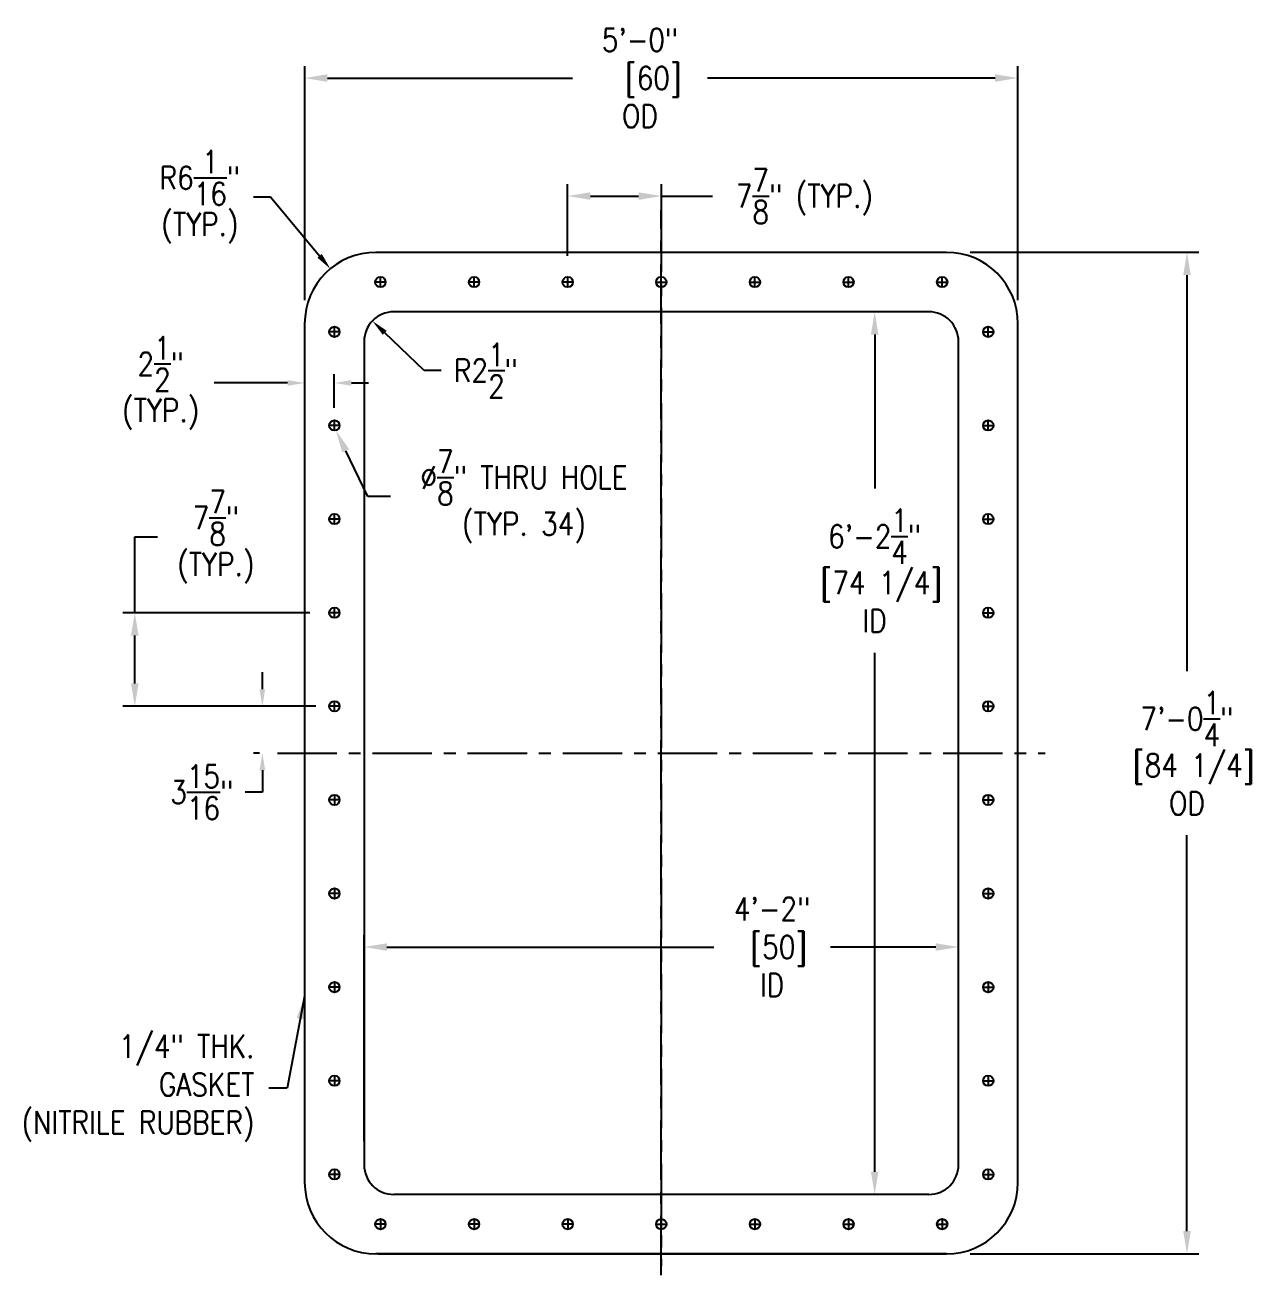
# Model space of a CAD drawing. Extents: x -219 to 1080, y 12 to 426.
# Drawn here: x -205.8 to -102.6, y 55.4 to 160.5 of the extents above; entities that cross this region are included whole.
import ezdxf

# ---------------------------------------------------------------- set-up
doc = ezdxf.new("R2010")
doc.units = 0
doc.header["$LTSCALE"] = 4
doc.header["$MEASUREMENT"] = 0
doc.header["$PDMODE"] = 33
doc.header["$PDSIZE"] = -0.5
doc.linetypes.add('CENTER', pattern=[2, 1.25, -0.25, 0.25, -0.25])
doc.layers.get('Defpoints').update_dxf_attribs({"linetype": 'CONTINUOUS'})
for name, color, linetype in [('CENTER', 6, 'CENTER'), ('COVER', 3, 'CONTINUOUS'), ('DIM', 1, 'CONTINUOUS'), ('FLANGE', 2, 'CONTINUOUS')]:
    doc.layers.add(name, color=color, linetype=linetype)
doc.styles.add('ROMANS', font='ROMANS.shx', dxfattribs={"width": 0.85, "height": 1.92})
doc.styles.get("Standard").update_dxf_attribs({"font": 'sanss___.ttf'})
doc.dimstyles.get("Standard").update_dxf_attribs({"dimtxt": 0.18, "dimasz": 0.18, "dimexe": 0.18, "dimexo": 0.0625, "dimgap": 0.09, "dimtad": 0, "dimtih": 1, "dimtoh": 1, "dimdec": 4, "dimzin": 0, "dimdsep": 46, "dimtxsty": 'Standard', "dimcen": 0.09, "dimadec": 0, "dimazin": 0, "dimtfac": 1, "dimtdec": 4, "dimtofl": 0, "dimtmove": 0, "dimatfit": 3, "dimfxl": 1, "dimtolj": 1, "dimtzin": 0, "dimarcsym": 0})

# ---------------------------------------------------------------- blocks, each defined once
blk = doc.blocks.new('*D61')
at = {"layer": 'Defpoints', "color": 0, "transparency": 16777216}
for p in [(-182.24, 130.43), (-182.24, 126.85), (-179.75, 126.85)]:
    blk.add_point(p, dxfattribs=at)
at = {"layer": 'DIM', "color": 0, "lineweight": -2, "transparency": 16777216}
for p, q in [((-183.68, 130.43), (-189.85, 130.43)), ((-182.24, 128.35), (-182.24, 131.18)), ((-179.75, 128.35), (-179.75, 131.18)), ((-178.31, 130.43), (-176.87, 130.43))]:
    blk.add_line(p, q, dxfattribs=at)
at = {"layer": 'DIM', "color": 0, "transparency": 16777216}
for points in [[(-183.68, 130.67), (-183.68, 130.19), (-182.24, 130.43)], [(-178.31, 130.67), (-178.31, 130.19), (-179.75, 130.43)]]:
    blk.add_solid(points, dxfattribs=at)
at = {"layer": 'DIM', "color": 0, "transparency": 16777216, "insert": (-194.35, 130.43), "char_height": 1.92, "attachment_point": 5, "style": 'ROMANS'}
blk.add_mtext('\\A1;2{\\H1x;\\S1/2;}"\\P(TYP.)', dxfattribs=at)
blk = doc.blocks.new('*D62')
at = {"layer": 'Defpoints', "color": 0, "transparency": 16777216}
for p in [(-180.07, 140.02), (-176.21, 135.38)]:
    blk.add_point(p, dxfattribs=at)
at = {"layer": 'DIM', "color": 0, "lineweight": -2, "transparency": 16777216}
for p, q in [((-186.55, 146.08), (-185.11, 146.08)), ((-185.11, 146.08), (-180.99, 141.13))]:
    blk.add_line(p, q, dxfattribs=at)
at = {"layer": 'DIM', "color": 0, "transparency": 16777216}
blk.add_solid([(-180.8, 141.28), (-181.17, 140.97), (-180.07, 140.02)], dxfattribs=at)
at = {"layer": 'DIM', "color": 0, "transparency": 16777216, "insert": (-191.05, 146.08), "char_height": 1.92, "attachment_point": 5, "style": 'ROMANS'}
blk.add_mtext('\\A1;R6{\\H1x;\\S1/16;}"\\P(TYP.)', dxfattribs=at)
blk = doc.blocks.new('*D63')
at = {"layer": 'Defpoints', "color": 0, "transparency": 16777216}
for p in [(-180, 127.24), (-179.62, 126.45)]:
    blk.add_point(p, dxfattribs=at)
at = {"layer": 'DIM', "color": 0, "lineweight": -2, "transparency": 16777216}
for p, q in [((-176.94, 120.88), (-178.79, 124.72)), ((-175.02, 120.88), (-176.94, 120.88))]:
    blk.add_line(p, q, dxfattribs=at)
at = {"layer": 'DIM', "color": 0, "transparency": 16777216}
blk.add_solid([(-178.5, 124.86), (-179.08, 124.59), (-179.62, 126.45)], dxfattribs=at)
at = {"layer": 'DIM', "color": 0, "transparency": 16777216, "insert": (-163.79, 120.88), "char_height": 1.92, "attachment_point": 5, "style": 'ROMANS'}
blk.add_mtext('\\A1;∅{\\H1x;\\S7/8;}" THRU HOLE\\P(TYP. 34)', dxfattribs=at)
blk = doc.blocks.new('*D64')
at = {"layer": 'Defpoints', "color": 0, "transparency": 16777216}
for p in [(-160.12, 146.15), (-152.23, 141.42), (-160.12, 139.11)]:
    blk.add_point(p, dxfattribs=at)
at = {"layer": 'DIM', "color": 0, "lineweight": -2, "transparency": 16777216}
for p, q in [((-160.12, 141.11), (-160.12, 147.15)), ((-152.23, 143.42), (-152.23, 147.15)), ((-158.2, 146.15), (-154.15, 146.15)), ((-152.23, 146.15), (-147.94, 146.15))]:
    blk.add_line(p, q, dxfattribs=at)
at = {"layer": 'DIM', "color": 0, "transparency": 16777216}
for points in [[(-158.2, 146.47), (-158.2, 145.83), (-160.12, 146.15)], [(-154.15, 146.47), (-154.15, 145.83), (-152.23, 146.15)]]:
    blk.add_solid(points, dxfattribs=at)
at = {"layer": 'DIM', "color": 0, "transparency": 16777216, "insert": (-140.2, 146.15), "char_height": 1.92, "attachment_point": 5, "style": 'ROMANS'}
blk.add_mtext('\\A1;7{\\H1x;\\S7/8;}" (TYP.)', dxfattribs=at)
blk = doc.blocks.new('*D65')
at = {"layer": 'Defpoints', "color": 0, "transparency": 16777216}
for p in [(-185.8, 103.23), (-179.8, 103.23), (-184.54, 99.29)]:
    blk.add_point(p, dxfattribs=at)
at = {"layer": 'DIM', "color": 0, "lineweight": -2, "transparency": 16777216}
for p, q in [((-185.8, 104.67), (-185.8, 106.11)), ((-181.3, 103.23), (-186.55, 103.23)), ((-186.04, 99.29), (-186.55, 99.29)), ((-185.8, 97.85), (-185.8, 96)), ((-185.8, 96), (-187.24, 96))]:
    blk.add_line(p, q, dxfattribs=at)
at = {"layer": 'DIM', "color": 0, "transparency": 16777216}
for points in [[(-186.04, 104.67), (-185.56, 104.67), (-185.8, 103.23)], [(-186.04, 97.85), (-185.56, 97.85), (-185.8, 99.29)]]:
    blk.add_solid(points, dxfattribs=at)
at = {"layer": 'DIM', "color": 0, "transparency": 16777216, "insert": (-190.89, 96), "char_height": 1.92, "attachment_point": 5, "style": 'ROMANS'}
blk.add_mtext('\\A1;3{\\H1x;\\S15/16;}"', dxfattribs=at)
blk = doc.blocks.new('*D66')
at = {"layer": 'Defpoints', "color": 0, "transparency": 16777216}
for p in [(-196.53, 111.1), (-179.8, 111.1), (-179.8, 103.23)]:
    blk.add_point(p, dxfattribs=at)
at = {"layer": 'DIM', "color": 0, "lineweight": -2, "transparency": 16777216}
for p, q in [((-196.53, 111.1), (-196.53, 117.48)), ((-196.53, 117.48), (-194.61, 117.48)), ((-181.8, 111.1), (-197.53, 111.1)), ((-196.53, 105.15), (-196.53, 109.18)), ((-181.8, 103.23), (-197.53, 103.23))]:
    blk.add_line(p, q, dxfattribs=at)
at = {"layer": 'DIM', "color": 0, "transparency": 16777216}
for points in [[(-196.85, 109.18), (-196.21, 109.18), (-196.53, 111.1)], [(-196.85, 105.15), (-196.21, 105.15), (-196.53, 103.23)]]:
    blk.add_solid(points, dxfattribs=at)
at = {"layer": 'DIM', "color": 0, "transparency": 16777216, "insert": (-189.71, 117.48), "char_height": 1.92, "attachment_point": 5, "style": 'ROMANS'}
blk.add_mtext('\\A1;7{\\H1x;\\S7/8;}" \\P(TYP.)', dxfattribs=at)
blk = doc.blocks.new('*D67')
at = {"layer": 'Defpoints', "color": 0, "transparency": 16777216}
for p in [(-129.74, 136.42), (-134.29, 62.16), (-129.74, 62.16)]:
    blk.add_point(p, dxfattribs=at)
at = {"layer": 'DIM', "color": 0, "lineweight": -2, "transparency": 16777216}
for p, q in [((-131.74, 136.42), (-135.29, 136.42)), ((-134.29, 134.5), (-134.29, 121.55)), ((-134.29, 64.08), (-134.29, 107.74)), ((-131.74, 62.16), (-135.29, 62.16))]:
    blk.add_line(p, q, dxfattribs=at)
at = {"layer": 'DIM', "color": 0, "transparency": 16777216}
for points in [[(-134.61, 134.5), (-133.97, 134.5), (-134.29, 136.42)], [(-134.61, 64.08), (-133.97, 64.08), (-134.29, 62.16)]]:
    blk.add_solid(points, dxfattribs=at)
at = {"layer": 'DIM', "color": 0, "transparency": 16777216, "insert": (-134.29, 114.64), "char_height": 1.92, "attachment_point": 5, "style": 'ROMANS'}
blk.add_mtext('\\A1;6\'-2{\\H1x;\\S1/4;}"\\P [74 1/4]\\PID', dxfattribs=at)
blk = doc.blocks.new('*D68')
at = {"layer": 'Defpoints', "color": 0, "transparency": 16777216}
for p in [(-127.24, 82.98), (-177.24, 64.66), (-127.24, 64.66)]:
    blk.add_point(p, dxfattribs=at)
at = {"layer": 'DIM', "color": 0, "lineweight": -2, "transparency": 16777216}
for p, q in [((-177.24, 66.66), (-177.24, 83.98)), ((-127.24, 66.66), (-127.24, 83.98)), ((-175.32, 82.98), (-147.82, 82.98)), ((-129.16, 82.98), (-138.02, 82.98))]:
    blk.add_line(p, q, dxfattribs=at)
at = {"layer": 'DIM', "color": 0, "transparency": 16777216}
for points in [[(-175.32, 83.3), (-175.32, 82.66), (-177.24, 82.98)], [(-129.16, 83.3), (-129.16, 82.66), (-127.24, 82.98)]]:
    blk.add_solid(points, dxfattribs=at)
at = {"layer": 'DIM', "color": 0, "transparency": 16777216, "insert": (-142.92, 82.98), "char_height": 1.92, "attachment_point": 5, "style": 'ROMANS'}
blk.add_mtext('\\A1;4\'-2"\\P [50] \\PID', dxfattribs=at)
blk = doc.blocks.new('*D69')
at = {"layer": 'Defpoints', "color": 0, "transparency": 16777216}
for p in [(-122.24, 156.08), (-182.24, 135.38), (-122.24, 135.38)]:
    blk.add_point(p, dxfattribs=at)
at = {"layer": 'DIM', "color": 0, "lineweight": -2, "transparency": 16777216}
for p, q in [((-182.24, 137.38), (-182.24, 157.08)), ((-122.24, 137.38), (-122.24, 157.08)), ((-180.32, 156.08), (-159.71, 156.08)), ((-124.16, 156.08), (-148.35, 156.08))]:
    blk.add_line(p, q, dxfattribs=at)
at = {"layer": 'DIM', "color": 0, "transparency": 16777216}
for points in [[(-180.32, 156.4), (-180.32, 155.76), (-182.24, 156.08)], [(-124.16, 156.4), (-124.16, 155.76), (-122.24, 156.08)]]:
    blk.add_solid(points, dxfattribs=at)
at = {"layer": 'DIM', "color": 0, "transparency": 16777216, "insert": (-154.03, 156.08), "char_height": 1.92, "attachment_point": 5, "style": 'ROMANS'}
blk.add_mtext('\\A1;5\'-0"\\P  [60]\\POD', dxfattribs=at)
blk = doc.blocks.new('*D70')
at = {"layer": 'Defpoints', "color": 0, "transparency": 16777216}
for p in [(-128.27, 141.42), (-128.27, 57.17), (-108.02, 57.17)]:
    blk.add_point(p, dxfattribs=at)
at = {"layer": 'DIM', "color": 0, "lineweight": -2, "transparency": 16777216}
for p, q in [((-126.27, 141.42), (-107.02, 141.42)), ((-108.02, 139.5), (-108.02, 106.19)), ((-108.02, 59.09), (-108.02, 92.39)), ((-126.27, 57.17), (-107.02, 57.17))]:
    blk.add_line(p, q, dxfattribs=at)
at = {"layer": 'DIM', "color": 0, "transparency": 16777216}
for points in [[(-108.34, 139.5), (-107.7, 139.5), (-108.02, 141.42)], [(-108.34, 59.09), (-107.7, 59.09), (-108.02, 57.17)]]:
    blk.add_solid(points, dxfattribs=at)
at = {"layer": 'DIM', "color": 0, "transparency": 16777216, "insert": (-108.02, 99.29), "char_height": 1.92, "attachment_point": 5, "style": 'ROMANS'}
blk.add_mtext('\\A1;7\'-0{\\H1x;\\S1/4;}"\\P [84 1/4]\\POD', dxfattribs=at)
blk = doc.blocks.new('*D71')
at = {"layer": 'Defpoints', "color": 0, "transparency": 16777216}
for p in [(-176.55, 135.65), (-174.74, 133.92)]:
    blk.add_point(p, dxfattribs=at)
at = {"layer": 'DIM', "color": 0, "lineweight": -2, "transparency": 16777216}
for p, q in [((-172.19, 131.47), (-175.51, 134.65)), ((-170.75, 131.47), (-172.19, 131.47))]:
    blk.add_line(p, q, dxfattribs=at)
at = {"layer": 'DIM', "color": 0, "transparency": 16777216}
blk.add_solid([(-175.34, 134.82), (-175.67, 134.48), (-176.55, 135.65)], dxfattribs=at)
at = {"layer": 'DIM', "color": 0, "transparency": 16777216, "insert": (-166.99, 131.47), "char_height": 1.92, "attachment_point": 5, "style": 'ROMANS'}
blk.add_mtext('\\A1;R2{\\H1x;\\S1/2;}"', dxfattribs=at)

msp = doc.modelspace()

# ---------------------------------------------------------------- linework, layer by layer
at = {"layer": 'CENTER'}
for p, q in [((-152.24061, 55.38909), (-152.24061, 144.95002)), ((-152.24061, 144.73719), (-152.24061, 56.13007)), ((-175.40455, 138.91603), (-176.32667, 138.91603)), ((-175.86561, 138.46328), (-175.86561, 139.36879)), ((-167.52955, 138.91603), (-168.45167, 138.91603)), ((-167.99061, 138.46328), (-167.99061, 139.36879)), ((-159.65455, 138.91603), (-160.57667, 138.91603)), ((-160.11561, 138.46328), (-160.11561, 139.36879)), ((-152.70167, 138.91603), (-151.77955, 138.91603)), ((-152.24061, 138.46328), (-152.24061, 139.36879)), ((-144.82667, 138.91603), (-143.90455, 138.91603)), ((-144.36561, 138.46328), (-144.36561, 139.36879)), ((-136.95167, 138.91603), (-136.02955, 138.91603)), ((-136.49061, 138.46328), (-136.49061, 139.36879)), ((-129.07667, 138.91603), (-128.15455, 138.91603)), ((-128.61561, 138.46328), (-128.61561, 139.36879)), ((-179.27611, 134.72853), (-180.19823, 134.72853)), ((-179.73717, 134.27578), (-179.73717, 135.18129)), ((-125.20167, 134.72853), (-124.27955, 134.72853)), ((-124.74061, 134.27578), (-124.74061, 135.18129)), ((-179.73717, 126.40078), (-179.73717, 127.30629)), ((-124.74061, 126.40078), (-124.74061, 127.30629)), ((-179.27611, 126.85353), (-180.19823, 126.85353)), ((-125.20167, 126.85353), (-124.27955, 126.85353)), ((-179.27611, 118.97853), (-180.19823, 118.97853)), ((-179.73717, 118.52578), (-179.73717, 119.43129)), ((-125.20167, 118.97853), (-124.27955, 118.97853)), ((-124.74061, 118.52578), (-124.74061, 119.43129)), ((-179.73717, 110.64832), (-179.73717, 111.55383)), ((-124.74061, 110.64832), (-124.74061, 111.55383)), ((-179.27611, 111.10107), (-180.19823, 111.10107)), ((-125.20167, 111.10107), (-124.27955, 111.10107)), ((-179.27611, 103.22853), (-180.19823, 103.22853)), ((-179.73717, 102.77578), (-179.73717, 103.68129)), ((-125.20167, 103.22853), (-124.27955, 103.22853)), ((-124.74061, 102.77578), (-124.74061, 103.68129)), ((-184.53509, 99.29103), (-119.94614, 99.29103)), ((-179.73717, 95.80629), (-179.73717, 94.90078)), ((-124.74061, 95.80629), (-124.74061, 94.90078)), ((-179.27611, 95.35353), (-180.19823, 95.35353)), ((-125.20167, 95.35353), (-124.27955, 95.35353)), ((-179.27611, 87.481), (-180.19823, 87.481)), ((-179.73717, 87.93375), (-179.73717, 87.02824)), ((-125.20167, 87.481), (-124.27955, 87.481)), ((-124.74061, 87.93375), (-124.74061, 87.02824)), ((-179.73717, 80.05629), (-179.73717, 79.15078)), ((-124.74061, 80.05629), (-124.74061, 79.15078)), ((-179.27611, 79.60353), (-180.19823, 79.60353)), ((-125.20167, 79.60353), (-124.27955, 79.60353)), ((-179.27611, 71.72853), (-180.19823, 71.72853)), ((-179.73717, 72.18129), (-179.73717, 71.27578)), ((-125.20167, 71.72853), (-124.27955, 71.72853)), ((-124.74061, 72.18129), (-124.74061, 71.27578)), ((-179.73717, 64.30629), (-179.73717, 63.40078)), ((-124.74061, 64.30629), (-124.74061, 63.40078)), ((-179.27611, 63.85353), (-180.19823, 63.85353)), ((-125.20167, 63.85353), (-124.27955, 63.85353)), ((-175.86561, 60.11879), (-175.86561, 59.21328)), ((-167.99061, 60.11879), (-167.99061, 59.21328)), ((-160.11561, 60.11879), (-160.11561, 59.21328)), ((-152.24061, 60.11879), (-152.24061, 59.21328)), ((-144.36561, 60.11879), (-144.36561, 59.21328)), ((-136.49061, 60.11879), (-136.49061, 59.21328)), ((-128.61561, 60.11879), (-128.61561, 59.21328)), ((-175.40455, 59.66603), (-176.32667, 59.66603)), ((-167.52955, 59.66603), (-168.45167, 59.66603)), ((-159.65455, 59.66603), (-160.57667, 59.66603)), ((-152.70167, 59.66603), (-151.77955, 59.66603)), ((-144.82667, 59.66603), (-143.90455, 59.66603)), ((-136.95167, 59.66603), (-136.02955, 59.66603)), ((-129.07667, 59.66603), (-128.15455, 59.66603))]:
    msp.add_line(p, q, dxfattribs=at)
at = {"layer": 'COVER'}
for centre in [(-175.86561, 138.91603), (-167.99061, 138.91603), (-160.11561, 138.91603), (-152.24061, 138.91603), (-152.24061, 138.91603), (-144.36561, 138.91603), (-136.49061, 138.91603), (-128.61561, 138.91603), (-179.73717, 134.72853), (-124.74061, 134.72853), (-179.73717, 126.85353), (-124.74061, 126.85353), (-179.73717, 118.97853), (-124.74061, 118.97853), (-179.73717, 111.10107), (-124.74061, 111.10107), (-179.73717, 103.22853), (-124.74061, 103.22853), (-179.73717, 95.35353), (-124.74061, 95.35353), (-179.73717, 87.481), (-124.74061, 87.481), (-179.73717, 79.60353), (-124.74061, 79.60353), (-179.73717, 71.72853), (-124.74061, 71.72853), (-179.73717, 63.85353), (-124.74061, 63.85353), (-175.86561, 59.66603), (-167.99061, 59.66603), (-160.11561, 59.66603), (-152.24061, 59.66603), (-144.36561, 59.66603), (-136.49061, 59.66603), (-128.61561, 59.66603)]:
    msp.add_circle(centre, 0.4375, dxfattribs=at)
at = {"layer": 'FLANGE'}
for p, q in [((-128.24061, 141.41603), (-176.24061, 141.41603)), ((-129.73815, 136.41603), (-174.74307, 136.41603)), ((-182.24061, 135.41603), (-182.24061, 63.16603)), ((-122.24061, 63.16603), (-122.24061, 135.41603)), ((-177.24307, 133.91603), (-177.24307, 64.66407)), ((-127.23815, 64.66407), (-127.23815, 133.91603)), ((-129.73815, 62.16407), (-174.74307, 62.16407)), ((-128.24061, 57.16603), (-176.24061, 57.16603)), ((-176.08939, 57.16603), (-128.27186, 57.16603))]:
    msp.add_line(p, q, dxfattribs=at)
for centre, radius, start, end in [((-176.24061, 135.41603), 6, 90, 180), ((-128.24061, 135.41603), 6, 0, 90), ((-174.74307, 133.91603), 2.5, 90, 180), ((-129.73815, 133.91603), 2.5, 0, 90), ((-174.74307, 64.66407), 2.5, 180, 270), ((-129.73815, 64.66407), 2.5, 270, 360), ((-176.24061, 63.16603), 6, 180, 270), ((-128.24061, 63.16603), 6, 270, 0)]:
    msp.add_arc(centre, radius, start, end, dxfattribs=at)

# ---------------------------------------------------------------- texts
at = {"layer": 'DIM', "insert": (-186.46132, 71.09779), "char_height": 1.92, "attachment_point": 6, "style": 'ROMANS'}
msp.add_mtext('1/4" THK.\\PGASKET\\P(NITRILE RUBBER)', dxfattribs=at)

# ---------------------------------------------------------------- dimensions: what is measured, and where the dimension line sits
at = {"layer": 'DIM'}
for base, p1, p2, text, override, picture, middle in [((-122.24061, 156.07501), (-182.24061, 135.38478), (-122.24061, 135.38478), '<> []\\POD', {"dimscale": 16, "dimtxt": 1.92, "dimasz": 0.12, "dimexe": 0.0625, "dimexo": 0.125, "dimgap": 0.1, "dimzin": 3, "dimlunit": 4, "dimpost": '\\X', "dimtxsty": 'ROMANS', "dimcen": 0}, '*D69', (-154.032, 156.07501)), ((-160.11561, 146.15035), (-152.23329, 141.41603), (-160.11561, 139.11289), '<> (TYP.)', {"dimscale": 16, "dimtxt": 1.92, "dimasz": 0.12, "dimexe": 0.0625, "dimexo": 0.125, "dimgap": 0.1, "dimzin": 3, "dimlunit": 4, "dimpost": '\\X', "dimtxsty": 'ROMANS', "dimcen": 0}, '*D64', (-140.20358, 146.15035)), ((-182.24061, 130.43202), (-179.74547, 126.85353), (-182.24061, 126.85353), '<>\\P(TYP.)', {"dimscale": 12, "dimtxt": 1.44, "dimasz": 0.12, "dimexe": 0.0625, "dimexo": 0.125, "dimgap": 0.1, "dimzin": 3, "dimlunit": 4, "dimpost": '\\X', "dimtxsty": 'ROMANS', "dimcen": 0}, '*D61', (-194.34913, 130.43202)), ((-127.23815, 82.97604), (-177.24307, 64.66407), (-127.23815, 64.66407), '<> \\PID', {"dimscale": 16, "dimtxt": 1.92, "dimasz": 0.12, "dimexe": 0.0625, "dimexo": 0.125, "dimgap": 0.1, "dimzin": 3, "dimlunit": 4, "dimpost": '\\X', "dimtxsty": 'ROMANS', "dimcen": 0}, '*D68', (-142.92141, 82.97604))]:
    dim = msp.add_linear_dim(base=base, p1=p1, p2=p2, text=text, dimstyle='Standard', override=override, dxfattribs=at)
    dim.commit()
    dim.dimension.update_dxf_attribs({"geometry": picture, "text_midpoint": middle, "dimtype": 160})
dim = msp.add_radius_dim(center=(-176.209364, 135.384785), mpoint=(-180.068057, 140.020134), text='<>\\P(TYP.)', dimstyle='Standard', override={"dimscale": 12, "dimtxt": 1.44, "dimasz": 0.12, "dimexe": 0.0625, "dimexo": 0.125, "dimgap": 0.1, "dimzin": 3, "dimlunit": 4, "dimpost": '\\X', "dimtxsty": 'ROMANS', "dimcen": 0}, dxfattribs=at)
dim.commit()
dim.dimension.update_dxf_attribs({"geometry": '*D62', "text_midpoint": (-191.053085, 146.077163), "dimtype": 164})
for base, p1, p2, text, picture, middle in [((-108.02143, 57.16603), (-128.27186, 141.41603), (-128.27186, 57.16603), '<>\\POD', '*D70', (-108.02143, 99.29103)), ((-134.29355, 62.16407), (-129.73815, 136.41603), (-129.73815, 62.16407), '<>\\PID', '*D67', (-134.29355, 114.64221)), ((-196.53089, 111.10107), (-179.79967, 103.22706), (-179.79967, 111.10107), '<> \\P(TYP.)', '*D66', (-189.70803, 117.47563))]:
    dim = msp.add_linear_dim(base=base, p1=p1, p2=p2, angle=90, text=text, dimstyle='Standard', override={"dimscale": 16, "dimtxt": 1.92, "dimasz": 0.12, "dimexe": 0.0625, "dimexo": 0.125, "dimgap": 0.1, "dimzin": 3, "dimlunit": 4, "dimpost": '\\X', "dimtxsty": 'ROMANS', "dimcen": 0}, dxfattribs=at)
    dim.commit()
    dim.dimension.update_dxf_attribs({"geometry": picture, "text_midpoint": middle, "dimtype": 160})
dim = msp.add_radius_dim(center=(-174.74307, 133.91603), mpoint=(-176.54577, 135.64817), dimstyle='Standard', override={"dimscale": 12, "dimtxt": 1.44, "dimasz": 0.12, "dimexe": 0.0625, "dimexo": 0.125, "dimgap": 0.1, "dimzin": 3, "dimlunit": 4, "dimpost": '\\X', "dimtxsty": 'ROMANS', "dimcen": 0}, dxfattribs=at)
dim.commit()
dim.dimension.update_dxf_attribs({"geometry": '*D71', "text_midpoint": (-166.98851, 131.46585), "dimtype": 164})
dim = msp.add_diameter_dim_2p(p1=(-179.99734, 127.2435), p2=(-179.6186, 126.45471), text='<> THRU HOLE\\P(TYP. 34)', dimstyle='Standard', override={"dimscale": 16, "dimtxt": 1.92, "dimasz": 0.12, "dimexe": 0.0625, "dimexo": 0.125, "dimgap": 0.1, "dimzin": 3, "dimlunit": 4, "dimpost": '\\X', "dimtxsty": 'ROMANS', "dimcen": 0}, dxfattribs=at)
dim.commit()
dim.dimension.update_dxf_attribs({"geometry": '*D63', "text_midpoint": (-163.78522, 120.87987), "dimtype": 163})
dim = msp.add_linear_dim(base=(-185.80257, 103.22706), p1=(-184.53509, 99.29103), p2=(-179.79967, 103.22706), angle=90, dimstyle='Standard', override={"dimscale": 12, "dimtxt": 1.44, "dimasz": 0.12, "dimexe": 0.0625, "dimexo": 0.125, "dimgap": 0.1, "dimzin": 3, "dimlunit": 4, "dimpost": '\\X', "dimtxsty": 'ROMANS', "dimcen": 0}, dxfattribs=at)
dim.commit()
dim.dimension.update_dxf_attribs({"geometry": '*D65', "text_midpoint": (-190.89057, 96.00009), "dimtype": 160})

# ---------------------------------------------------------------- leaders
at = {"layer": 'DIM', "annotation_type": 0, "has_hookline": 1, "hookline_direction": 1}
msp.add_leader([(-182.24061, 78.83448), (-183.72296, 71.09779), (-185.26132, 71.09779)], dimstyle='Standard', override={"dimscale": 16, "dimtxt": 1.92, "dimasz": 0.12, "dimexe": 0.0625, "dimexo": 0.125, "dimgap": 0.1, "dimzin": 3, "dimlunit": 4, "dimpost": '\\X', "dimtxsty": 'ROMANS', "dimcen": 0}, dxfattribs=at)

doc.saveas('drawing.dxf')
